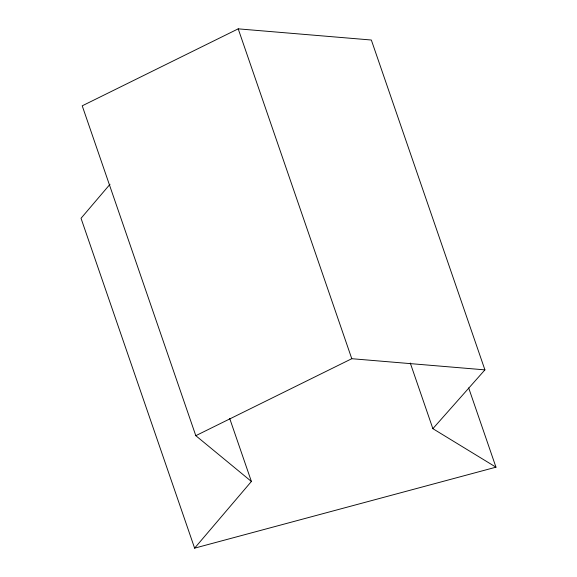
<?xml version="1.0" encoding="UTF-8"?>
<svg xmlns="http://www.w3.org/2000/svg" width="577" height="577" viewBox="0 0 577 577"><rect width="100%" height="100%" fill="white"/><g stroke="black" fill="none" stroke-linecap="round" stroke-linejoin="round"><path stroke-width="0.87" d="M110.005 184.272L81.032 218.294L194.615 548.15L495.968 467.182L468.675 387.917M194.615 548.15L251.392 481.47L229.675 418.397M495.968 467.182L432.873 428.668L484.918 369.871L371.336 40.015L238.207 28.85L82.222 105.822L195.805 435.678L251.392 481.47M195.805 435.678L351.782 358.706L484.918 369.871M410.276 363.034L432.873 428.668M238.207 28.85L351.782 358.706"/></g></svg>
